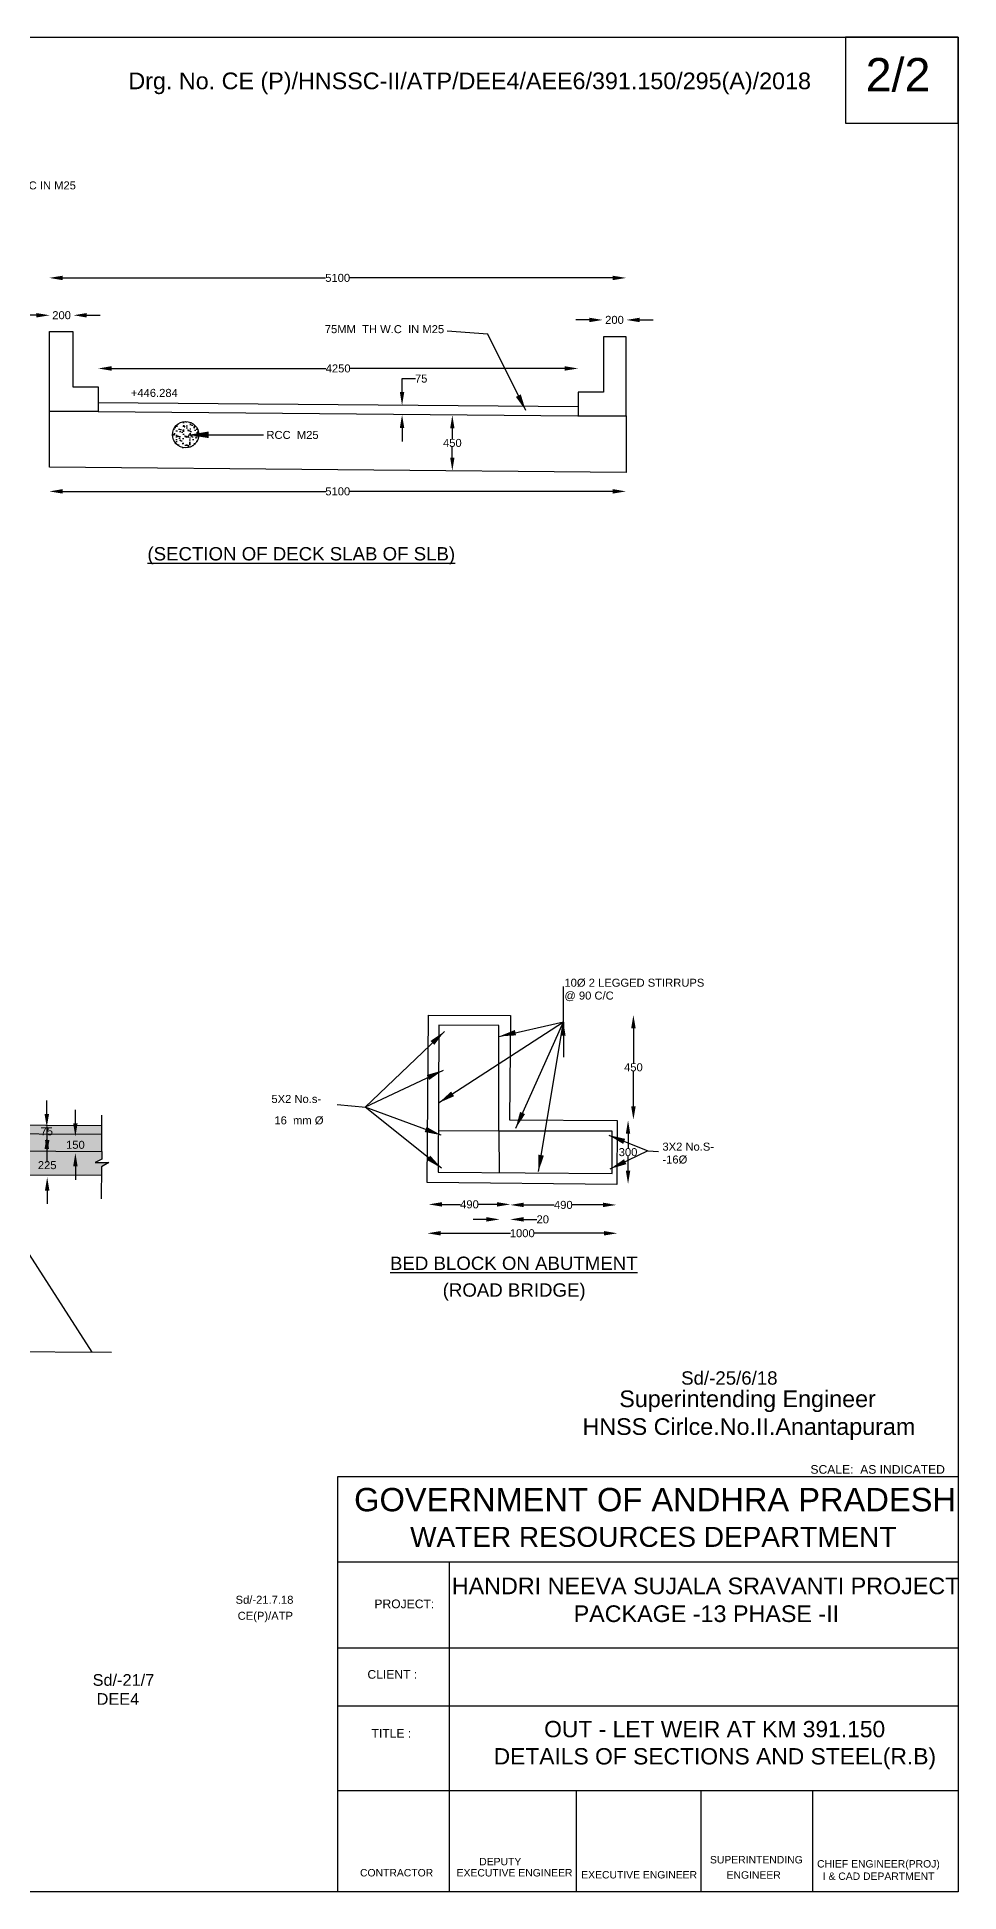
# Model space of a CAD drawing. Header units: inches. Extents: x 159 to 4207, y 11 to 2793.
# Drawn here: x 2825 to 4207, y 11 to 2793 of the extents above; entities that cross this region are included whole.
import ezdxf

# ---------------------------------------------------------------- set-up
doc = ezdxf.new("R2010")
doc.units = ezdxf.units.IN
doc.header["$MEASUREMENT"] = 0
for name, color, linetype in [('DIMENSION', 7, 'Continuous'), ('DRAWING', 2, 'Continuous'), ('TEXT', 7, 'Continuous')]:
    doc.layers.add(name, color=color, linetype=linetype)
doc.styles.get("Standard").update_dxf_attribs({"font": 'arial.ttf', "height": 12})
doc.dimstyles.get("Standard").update_dxf_attribs({"dimtxt": 12, "dimasz": 20, "dimexe": 0.18, "dimexo": 0.0625, "dimgap": 0.09, "dimtad": 0, "dimtih": 1, "dimtoh": 1, "dimdec": 4, "dimzin": 0, "dimdsep": 46, "dimtxsty": 'Standard', "dimcen": 0.09, "dimse1": 1, "dimse2": 1, "dimadec": 0, "dimazin": 0, "dimtfac": 1, "dimtdec": 4, "dimtofl": 0, "dimtmove": 0, "dimatfit": 3, "dimfxl": 1, "dimtolj": 1, "dimtzin": 0, "dimarcsym": 0})

# ---------------------------------------------------------------- blocks, each defined once
blk = doc.blocks.new('*D18')
at = {"layer": 'Defpoints', "color": 0, "lineweight": -2}
for p, q in [((2824.2, 2375.5), (2804.2, 2375.5)), ((2899.8, 2375.5), (2919.8, 2375.5))]:
    blk.add_line(p, q, dxfattribs=at)
at = {"layer": 'Defpoints', "color": 0}
for p in [(2879.8, 2375.5), (2844.2, 2350.2), (2879.8, 2349.5)]:
    blk.add_point(p, dxfattribs=at)
for points in [[(2824.2, 2378.8), (2824.2, 2372.1), (2844.2, 2375.5)], [(2899.8, 2378.8), (2899.8, 2372.1), (2879.8, 2375.5)]]:
    blk.add_solid(points, dxfattribs=at)
at = {"layer": 'Defpoints', "color": 0, "insert": (2862, 2375.5), "char_height": 12, "attachment_point": 5}
blk.add_mtext('\\A1;200', dxfattribs=at)
blk = doc.blocks.new('*D19')
at = {"layer": 'Defpoints', "color": 0, "lineweight": -2}
for p, q in [((2863.6, 2431.5), (3257.7, 2431.5)), ((3687.8, 2431.5), (3293.7, 2431.5))]:
    blk.add_line(p, q, dxfattribs=at)
at = {"layer": 'Defpoints', "color": 0}
for p in [(3707.8, 2431.5), (2843.6, 2350.8), (3707.8, 2342.5)]:
    blk.add_point(p, dxfattribs=at)
for points in [[(2863.6, 2434.8), (2863.6, 2428.1), (2843.6, 2431.5)], [(3687.8, 2434.8), (3687.8, 2428.1), (3707.8, 2431.5)]]:
    blk.add_solid(points, dxfattribs=at)
at = {"layer": 'Defpoints', "color": 0, "insert": (3275.7, 2431.5), "char_height": 12, "attachment_point": 5}
blk.add_mtext('\\A1;5100', dxfattribs=at)
blk = doc.blocks.new('*D20')
at = {"layer": 'Defpoints', "color": 0, "lineweight": -2}
for p, q in [((2936.8, 2295.7), (3258.1, 2295.7)), ((3615.9, 2295.7), (3294.6, 2295.7))]:
    blk.add_line(p, q, dxfattribs=at)
at = {"layer": 'Defpoints', "color": 0}
for p in [(3635.9, 2295.7), (2916.8, 2268.1), (3635.9, 2259.9)]:
    blk.add_point(p, dxfattribs=at)
for points in [[(2936.8, 2299.1), (2936.8, 2292.4), (2916.8, 2295.7)], [(3615.9, 2299.1), (3615.9, 2292.4), (3635.9, 2295.7)]]:
    blk.add_solid(points, dxfattribs=at)
at = {"layer": 'Defpoints', "color": 0, "insert": (3276.4, 2295.7), "char_height": 12, "attachment_point": 5}
blk.add_mtext('\\A1;4250', dxfattribs=at)
blk = doc.blocks.new('*D21')
at = {"layer": 'Defpoints', "color": 0, "lineweight": -2}
for p, q in [((3372.2, 2260.5), (3372.2, 2280.5)), ((3372.2, 2280.5), (3392.2, 2280.5)), ((3372.2, 2206.3), (3372.2, 2186.3))]:
    blk.add_line(p, q, dxfattribs=at)
at = {"layer": 'Defpoints', "color": 0}
for p in [(3372.2, 2226.3), (3398, 2240.5), (3398, 2226.3)]:
    blk.add_point(p, dxfattribs=at)
for points in [[(3368.8, 2260.5), (3375.5, 2260.5), (3372.2, 2240.5)], [(3368.8, 2206.3), (3375.5, 2206.3), (3372.2, 2226.3)]]:
    blk.add_solid(points, dxfattribs=at)
at = {"layer": 'Defpoints', "color": 0, "insert": (3400.8, 2280.5), "char_height": 12, "attachment_point": 5}
blk.add_mtext('\\A1;75', dxfattribs=at)
blk = doc.blocks.new('*D22')
at = {"layer": 'Defpoints', "color": 0, "lineweight": -2}
for p, q in [((3447.5, 2205.7), (3447.5, 2190.2)), ((3447.5, 2162.2), (3447.5, 2177.8))]:
    blk.add_line(p, q, dxfattribs=at)
at = {"layer": 'Defpoints', "color": 0}
for p in [(3447.5, 2225.7), (3447.5, 2142.2), (3447.5, 2142.2)]:
    blk.add_point(p, dxfattribs=at)
for points in [[(3444.2, 2205.7), (3450.8, 2205.7), (3447.5, 2225.7)], [(3444.2, 2162.2), (3450.8, 2162.2), (3447.5, 2142.2)]]:
    blk.add_solid(points, dxfattribs=at)
at = {"layer": 'Defpoints', "color": 0, "insert": (3447.5, 2184), "char_height": 12, "attachment_point": 5}
blk.add_mtext('\\A1;450', dxfattribs=at)
blk = doc.blocks.new('*D23')
at = {"layer": 'Defpoints', "color": 0, "lineweight": -2}
for p, q in [((3652.7, 2368.5), (3632.7, 2368.5)), ((3728.3, 2368.5), (3748.3, 2368.5))]:
    blk.add_line(p, q, dxfattribs=at)
at = {"layer": 'Defpoints', "color": 0}
for p in [(3708.3, 2368.5), (3672.7, 2343.1), (3708.3, 2342.5)]:
    blk.add_point(p, dxfattribs=at)
for points in [[(3652.7, 2371.8), (3652.7, 2365.1), (3672.7, 2368.5)], [(3728.3, 2371.8), (3728.3, 2365.1), (3708.3, 2368.5)]]:
    blk.add_solid(points, dxfattribs=at)
at = {"layer": 'Defpoints', "color": 0, "insert": (3690.5, 2368.5), "char_height": 12, "attachment_point": 5}
blk.add_mtext('\\A1;200', dxfattribs=at)
blk = doc.blocks.new('*D24')
at = {"layer": 'Defpoints', "color": 0, "lineweight": -2}
for p, q in [((2863.7, 2111.4), (3257.8, 2111.4)), ((3687.8, 2111.4), (3293.8, 2111.4))]:
    blk.add_line(p, q, dxfattribs=at)
at = {"layer": 'Defpoints', "color": 0}
for p in [(2843.7, 2147.6), (3707.8, 2139.7), (3707.8, 2111.4)]:
    blk.add_point(p, dxfattribs=at)
for points in [[(2863.7, 2114.8), (2863.7, 2108.1), (2843.7, 2111.4)], [(3687.8, 2114.8), (3687.8, 2108.1), (3707.8, 2111.4)]]:
    blk.add_solid(points, dxfattribs=at)
at = {"layer": 'Defpoints', "color": 0, "insert": (3275.8, 2111.4), "char_height": 12, "attachment_point": 5}
blk.add_mtext('\\A1;5100', dxfattribs=at)
blk = doc.blocks.new('*D34')
at = {"layer": 'Defpoints', "color": 0, "lineweight": -2}
for p, q in [((2839.8, 1177.9), (2839.8, 1197.9)), ((2839.8, 1125.4), (2839.8, 1105.4))]:
    blk.add_line(p, q, dxfattribs=at)
at = {"layer": 'Defpoints', "color": 0}
for p in [(2839.8, 1145.4), (2840.3, 1157.9), (2840.3, 1145.4)]:
    blk.add_point(p, dxfattribs=at)
for points in [[(2836.5, 1177.9), (2843.2, 1177.9), (2839.8, 1157.9)], [(2836.5, 1125.4), (2843.2, 1125.4), (2839.8, 1145.4)]]:
    blk.add_solid(points, dxfattribs=at)
at = {"layer": 'Defpoints', "color": 0, "insert": (2839.8, 1151.7), "char_height": 12, "attachment_point": 5}
blk.add_mtext('\\A1;75', dxfattribs=at)
blk = doc.blocks.new('*D35')
at = {"layer": 'Defpoints', "color": 0, "lineweight": -2}
for p, q in [((2882.7, 1164), (2882.7, 1184)), ((2882.7, 1099.3), (2882.7, 1079.3))]:
    blk.add_line(p, q, dxfattribs=at)
at = {"layer": 'Defpoints', "color": 0}
for p in [(2881.2, 1144), (2881.2, 1119.3), (2882.7, 1119.3)]:
    blk.add_point(p, dxfattribs=at)
for points in [[(2879.3, 1164), (2886, 1164), (2882.7, 1144)], [(2879.3, 1099.3), (2886, 1099.3), (2882.7, 1119.3)]]:
    blk.add_solid(points, dxfattribs=at)
at = {"layer": 'Defpoints', "color": 0, "insert": (2882.7, 1131.6), "char_height": 12, "attachment_point": 5}
blk.add_mtext('\\A1;150', dxfattribs=at)
blk = doc.blocks.new('*D36')
at = {"layer": 'Defpoints', "color": 0, "lineweight": -2}
for p, q in [((2840.4, 1139), (2840.4, 1159)), ((2840.4, 1063.1), (2840.4, 1043.1))]:
    blk.add_line(p, q, dxfattribs=at)
at = {"layer": 'Defpoints', "color": 0}
for p in [(2841.7, 1119), (2840.4, 1083.1), (2841.7, 1083.1)]:
    blk.add_point(p, dxfattribs=at)
for points in [[(2837.1, 1139), (2843.8, 1139), (2840.4, 1119)], [(2837.1, 1063.1), (2843.8, 1063.1), (2840.4, 1083.1)]]:
    blk.add_solid(points, dxfattribs=at)
at = {"layer": 'Defpoints', "color": 0, "insert": (2840.4, 1101.1), "char_height": 12, "attachment_point": 5}
blk.add_mtext('\\A1;225', dxfattribs=at)
blk = doc.blocks.new('*D37')
at = {"layer": 'Defpoints', "color": 0, "lineweight": -2}
for p, q in [((3718.8, 1306.4), (3718.8, 1254)), ((3718.8, 1189.2), (3718.8, 1241.6))]:
    blk.add_line(p, q, dxfattribs=at)
at = {"layer": 'Defpoints', "color": 0}
for p in [(3534.2, 1326.4), (3533.3, 1169.2), (3718.8, 1169.2)]:
    blk.add_point(p, dxfattribs=at)
for points in [[(3715.5, 1306.4), (3722.2, 1306.4), (3718.8, 1326.4)], [(3715.5, 1189.2), (3722.2, 1189.2), (3718.8, 1169.2)]]:
    blk.add_solid(points, dxfattribs=at)
at = {"layer": 'Defpoints', "color": 0, "insert": (3718.8, 1247.8), "char_height": 12, "attachment_point": 5}
blk.add_mtext('\\A1;450', dxfattribs=at)
blk = doc.blocks.new('*D38')
at = {"layer": 'Defpoints', "color": 0, "lineweight": -2}
for p, q in [((3710.8, 1148.3), (3710.8, 1126.8)), ((3710.8, 1092.8), (3710.8, 1114.4))]:
    blk.add_line(p, q, dxfattribs=at)
at = {"layer": 'Defpoints', "color": 0}
for p in [(3694.3, 1168.3), (3693.9, 1072.8), (3710.8, 1072.8)]:
    blk.add_point(p, dxfattribs=at)
for points in [[(3707.5, 1148.3), (3714.1, 1148.3), (3710.8, 1168.3)], [(3707.5, 1092.8), (3714.1, 1092.8), (3710.8, 1072.8)]]:
    blk.add_solid(points, dxfattribs=at)
at = {"layer": 'Defpoints', "color": 0, "insert": (3710.8, 1120.6), "char_height": 12, "attachment_point": 5}
blk.add_mtext('\\A1;300', dxfattribs=at)
blk = doc.blocks.new('*D39')
at = {"layer": 'Defpoints', "color": 0, "lineweight": -2}
for p, q in [((3432, 1042.3), (3459.7, 1042.3)), ((3514.5, 1042.3), (3486.8, 1042.3))]:
    blk.add_line(p, q, dxfattribs=at)
at = {"layer": 'Defpoints', "color": 0}
for p in [(3412, 1326.1), (3534.5, 1324.9), (3534.5, 1042.3)]:
    blk.add_point(p, dxfattribs=at)
for points in [[(3432, 1045.6), (3432, 1039), (3412, 1042.3)], [(3514.5, 1045.6), (3514.5, 1039), (3534.5, 1042.3)]]:
    blk.add_solid(points, dxfattribs=at)
at = {"layer": 'Defpoints', "color": 0, "insert": (3473.2, 1042.3), "char_height": 12, "attachment_point": 5}
blk.add_mtext('\\A1;490', dxfattribs=at)
blk = doc.blocks.new('*D40')
at = {"layer": 'Defpoints', "color": 0, "lineweight": -2}
for p, q in [((3554.4, 1041.5), (3600.2, 1041.5)), ((3673.2, 1041.5), (3627.4, 1041.5))]:
    blk.add_line(p, q, dxfattribs=at)
at = {"layer": 'Defpoints', "color": 0}
for p in [(3534.4, 1169.1), (3693.2, 1167.5), (3693.2, 1041.5)]:
    blk.add_point(p, dxfattribs=at)
for points in [[(3554.4, 1044.9), (3554.4, 1038.2), (3534.4, 1041.5)], [(3673.2, 1044.9), (3673.2, 1038.2), (3693.2, 1041.5)]]:
    blk.add_solid(points, dxfattribs=at)
at = {"layer": 'Defpoints', "color": 0, "insert": (3613.8, 1041.5), "char_height": 12, "attachment_point": 5}
blk.add_mtext('\\A1;490', dxfattribs=at)
blk = doc.blocks.new('*D41')
at = {"layer": 'Defpoints', "color": 0, "lineweight": -2}
for p, q in [((3498.5, 1019.8), (3478.5, 1019.8)), ((3554.2, 1019.8), (3574.2, 1019.8))]:
    blk.add_line(p, q, dxfattribs=at)
at = {"layer": 'Defpoints', "color": 0}
for p in [(3518.5, 1200.1), (3534.2, 1032.6), (3534.2, 1019.8)]:
    blk.add_point(p, dxfattribs=at)
for points in [[(3498.5, 1023.2), (3498.5, 1016.5), (3518.5, 1019.8)], [(3554.2, 1023.2), (3554.2, 1016.5), (3534.2, 1019.8)]]:
    blk.add_solid(points, dxfattribs=at)
at = {"layer": 'Defpoints', "color": 0, "insert": (3583, 1019.8), "char_height": 12, "attachment_point": 5}
blk.add_mtext('\\A1;20', dxfattribs=at)
blk = doc.blocks.new('*D42')
at = {"layer": 'Defpoints', "color": 0, "lineweight": -2}
for p, q in [((3429.9, 999), (3534.9, 999)), ((3674.8, 999), (3569.8, 999))]:
    blk.add_line(p, q, dxfattribs=at)
at = {"layer": 'Defpoints', "color": 0}
for p in [(3409.9, 1074.7), (3694.8, 1073.1), (3694.8, 999)]:
    blk.add_point(p, dxfattribs=at)
for points in [[(3429.9, 1002.3), (3429.9, 995.7), (3409.9, 999)], [(3674.8, 1002.3), (3674.8, 995.7), (3694.8, 999)]]:
    blk.add_solid(points, dxfattribs=at)
at = {"layer": 'Defpoints', "color": 0, "insert": (3552.3, 999), "char_height": 12, "attachment_point": 5}
blk.add_mtext('\\A1;1000', dxfattribs=at)

msp = doc.modelspace()

# ---------------------------------------------------------------- hatches: boundary and pattern name
at = {"layer": 'Defpoints'}
h = msp.add_hatch(dxfattribs=at)
h.set_pattern_fill('AR-CONC', color=0, scale=2, style=0)
h.set_pattern_definition([(50, (2343.067, 1425.868), (14.3452, -1.25504), [1.5, -16.5]), (355, (2343.067, 1425.868), (-2.77503, 15.04384), [1.2, -13.2]), (100.4514, (2344.262, 1425.764), (11.57019, 13.78879), [1.2748, -14.02284]), (46.1842, (2343.067, 1429.868), (21.34482, -3.31038), [2.25, -24.75]), (96.6356, (2344.846, 1429.592), (18.69325, 19.48236), [1.9122, -21.03426]), (351.1842, (2343.067, 1429.868), (18.69324, 19.48237), [1.8, -19.8]), (21, (2345.067, 1428.868), (11.93814, -8.05238), [1.5, -16.5]), (326, (2345.067, 1428.868), (4.8663, 14.503), [1.2, -13.2]), (71.4514, (2346.062, 1428.197), (16.80445, 6.45061), [1.2748, -14.02284]), (37.5, (2343.067, 1425.868), (0.243197, 6.657877), [0, -13.04, 0, -13.4, 0, -13.25]), (7.5, (2343.067, 1425.868), (5.26139, 7.888234), [0, -7.64, 0, -12.74, 0, -5.05]), (327.5, (2338.607, 1425.868), (10.67645, -0.451097), [0, -5, 0, -15.6, 0, -20.7]), (317.5, (2336.607, 1425.868), (11.66372, 2.0021), [0, -6.5, 0, -10.36, 0, -14.7])])
h.paths.add_polyline_path([(3067.64451, 2196.43444, 1), (3028.14979, 2196.43444, 1)])
h = msp.add_hatch(dxfattribs=at)
h.set_pattern_fill('AR-CONC', color=0, scale=5, style=0)
h.set_pattern_definition([(50, (0, 0), (35.863, -3.1376), [3.75, -41.25]), (355, (0, 0), (-6.93757, 37.6096), [3, -33]), (100.4514, (2.99, -0.26), (28.92547, 34.47198), [3.187, -35.0571]), (46.1842, (0, 10), (53.36205, -8.27595), [5.625, -61.875]), (96.6356, (4.447, 9.31), (46.7331, 48.7059), [4.7805, -52.58565]), (351.1842, (0, 10), (46.7331, 48.7059), [4.5, -49.5]), (21, (5, 7.5), (29.84535, -20.13094), [3.75, -41.25]), (326, (5, 7.5), (12.16577, 36.2575), [3, -33]), (71.4514, (7.487, 5.822), (42.01113, 16.12652), [3.187, -35.0571]), (37.5, (0, 0), (0.607993, 16.644693), [0, -32.6, 0, -33.5, 0, -33.125]), (7.5, (0, 0), (13.15348, 19.72059), [0, -19.1, 0, -31.85, 0, -12.625]), (327.5, (-11.15, 0), (26.69112, -1.127744), [0, -12.5, 0, -39, 0, -51.75]), (317.5, (-16.15, 0), (29.1593, 5.00525), [0, -16.25, 0, -25.9, 0, -36.75])])
h.paths.add_polyline_path([(1428.25328, 1156.42444), (1239.20518, 1157.62989), (1239.0443, 1132.39973), (1376.94842, 1131.5204), (1428.0924, 1131.19428)])
h.paths.add_polyline_path([(1376.94842, 1131.5204), (1239.0443, 1132.39973), (1238.97015, 1120.77073), (1248.54485, 1115.64129), (1228.31999, 1116.21718), (1239.31022, 1109.39361), (1239.22567, 1096.13438), (1376.7172, 1095.25767)])
h.paths.add_polyline_path([(2922.41521, 1159.94977), (2733.36711, 1161.15522), (2733.28389, 1148.10301), (2922.33199, 1146.89756)])
h.paths.add_polyline_path([(2922.33199, 1146.89756), (2733.28389, 1148.10301), (2733.12301, 1122.87285), (2784.26699, 1122.54673), (2922.17111, 1121.6674)])
h.paths.add_polyline_path([(2922.09696, 1110.0384), (2922.17111, 1121.6674), (2784.26699, 1122.54673), (2784.03576, 1086.28401), (2921.52729, 1085.4073), (2921.61183, 1098.66654), (2932.68818, 1105.3494), (2912.45762, 1105.03147)])
h.paths.add_polyline_path([(2784.26699, 1122.54673), (2733.12301, 1122.87285), (2732.74987, 1064.35429), (2659.4468, 1064.82171), (2659.13312, 1015.62864), (2783.58017, 1014.83511)])
h.paths.add_polyline_path([(2828.22749, 1160.76801), (2851.40893, 1160.76801), (2851.40893, 1142.56337), (2828.22749, 1142.56337)], flags=9)
h.paths.add_polyline_path([(2866.99941, 1140.73572), (2898.34184, 1140.73572), (2898.34184, 1122.48197), (2866.99941, 1122.48197)], flags=24)
h.paths.add_polyline_path([(2824.01543, 1110.1923), (2856.82307, 1110.1923), (2856.82307, 1091.93854), (2824.01543, 1091.93854)], flags=24)

# ---------------------------------------------------------------- linework, layer by layer
at = {"layer": 'Defpoints', "color": 0}
for points in [[(4205.48539, 11.44009), (159.28504, 11.44009), (159.28504, 2792.57512), (4205.48539, 2792.57512)], [(4205.48539, 2792.57512), (4036.79872, 2792.57512), (4036.79872, 2663.70319), (4205.48539, 2663.70319)]]:
    msp.add_lwpolyline(points, close=True, dxfattribs=at)
msp.add_circle((3047.89715, 2196.43444), 19.74736, dxfattribs=at)
at = {"layer": 'DIMENSION', "color": 0}
msp.add_lwpolyline([(3276.11546, 634.08067), (4205.48539, 634.08067), (4205.48539, 11.44009), (3276.11546, 11.44009)], close=True, dxfattribs=at)
for points in [[(4205.48539, 505.90829), (3276.11546, 505.90829)], [(3442.98549, 505.90829), (3442.98549, 11.44009)], [(3276.11546, 377.27519), (4205.48539, 377.27519)], [(4205.48539, 290.13664), (3276.11546, 290.13664)], [(3276.11546, 163.59039), (4205.48539, 163.59039)], [(3633.19759, 163.59039), (3633.19759, 11.44009)], [(3820.08669, 163.59039), (3820.08669, 11.44009)], [(3987.04093, 163.59039), (3987.04093, 11.44009)]]:
    msp.add_lwpolyline(points, dxfattribs=at)
at = {"layer": 'DRAWING', "color": 0}
for points in [[(2843.67655, 2147.64803), (2843.67655, 2351.21353), (2878.87071, 2351.21353), (2878.87071, 2267.96272), (2916.78109, 2267.96272), (2916.78109, 2231.11987), (2843.67655, 2231.11987)], [(2916.78109, 2231.11987), (3635.78971, 2224.5954), (3707.78368, 2224.5954), (3707.78368, 2343.36457), (3674.02365, 2343.36457), (3674.02365, 2260.33735), (3635.97884, 2260.33735), (3635.97884, 2224.5954)], [(3635.97884, 2238.38679), (2916.78109, 2244.40548)], [(3707.78368, 2224.5954), (3707.78368, 2139.81475), (2843.67655, 2147.64803)], [(3410.04268, 1074.95038), (3411.78857, 1326.10703), (3534.61635, 1325.28787), (3533.41242, 1169.16245), (3694.52315, 1168.20847), (3694.08427, 1072.33483), (3410.04268, 1074.95038)], [(3427.18348, 1310.85956), (3426.09558, 1090.49496), (3687.2076, 1088.49773), (3687.2076, 1152.28189), (3517.36768, 1152.28189), (3517.36768, 1310.78485), (3427.18348, 1310.85956)], [(2907.83655, 820.57022), (2783.58017, 1014.83511), (2784.26699, 1122.54673), (2922.17111, 1121.6674), (2922.51864, 1176.17004)], [(3317.70783, 1187.81597), (3275.01129, 1191.54772)], [(2922.41521, 1159.94977), (2080.85181, 1165.31593)], [(2922.33199, 1146.89756), (2733.28389, 1148.10301), (2733.36711, 1161.15522)], [(3517.36768, 1152.28189), (3426.40283, 1152.73096)], [(3517.36768, 1152.28189), (3517.54755, 1089.79545)], [(2922.17111, 1121.6674), (2922.09696, 1110.0384), (2912.45762, 1105.03147), (2932.68818, 1105.3494), (2921.61183, 1098.66654), (2921.30557, 1050.63605)], [(2921.52729, 1085.4073), (2784.03576, 1086.28401)], [(2936.82934, 820.38535), (2766.78154, 821.46965), (2755.89211, 842.88727), (2755.6126, 799.05317), (2744.58682, 820.21573), (2604.8467, 821.10677)]]:
    msp.add_lwpolyline(points, dxfattribs=at)

# ---------------------------------------------------------------- texts
at = {"color": 0}
for s, height, p in [('75MM  TH  W.C IN M25', 12, (2704.6437, 2564.19677)), ('75MM  TH W.C  IN M25', 12, (3256.43443, 2348.65284)), ('+446.284', 12, (2965.78527, 2253.07619)), ('RCC  M25', 12, (3168.91668, 2190.04823)), ('%%U(SECTION OF DECK SLAB OF SLB)', 20, (2990.63952, 2007.85665)), ('10Ø 2 LEGGED STIRRUPS', 12, (3615.50562, 1368.67984)), ('@ 90 C/C', 12, (3615.50562, 1349.4029)), ('5X2 No.s-', 12, (3176.42377, 1194.40799)), ('16  mm Ø ', 12, (3180.88645, 1162.31277)), ('3X2 No.S-', 12, (3762.32419, 1122.89444)), ('-16Ø', 12, (3762.32419, 1103.61749)), ('%%UBED BLOCK ON ABUTMENT', 20, (3354.12062, 943.97398)), ('(ROAD BRIDGE)', 20, (3433.03802, 903.93401))]:
    msp.add_text(s, height=height, dxfattribs=at).set_placement(p)
at = {"layer": 'Defpoints', "color": 0}
for s, height, p in [('2/2', 50, (4066.79649, 2711.20991)), ('Sd/-21.7.18', 12, (3122.70843, 443.48181)), ('CE(P)/ATP', 12, (3125.85101, 419.4258))]:
    msp.add_text(s, height=height, dxfattribs=at).set_placement(p)
at = {"layer": 'DIMENSION', "color": 0}
for s, height, p in [('Sd/-25/6/18', 20, (3790.39102, 772.00843)), ('PROJECT:', 12.978281, (3330.78518, 436.81941)), ('Sd/-21/7', 17.5, (2908.50091, 320.45235)), ('CLIENT :', 12.978281, (3320.3081, 331.09355)), ('DEE4 ', 17.5, (2914.46836, 291.96354)), ('TITLE :', 12.978281, (3326.46167, 242.70897)), ('DEPUTY', 11.124241, (3487.7967, 51.36693)), ('SUPERINTENDING', 11.1242407, (3833.54733, 54.13799)), ('CONTRACTOR', 11.124241, (3309.19127, 34.64222)), ('EXECUTIVE ENGINEER', 11.1242407, (3453.97261, 34.60345)), ('EXECUTIVE ENGINEER', 11.1242407, (3640.63929, 31.60636)), ('ENGINEER', 11.124241, (3858.43017, 31.28564))]:
    msp.add_text(s, height=height, dxfattribs=at).set_placement(p)
at = {"layer": 'DIMENSION', "color": 0, "attachment_point": 1}
for s, insert, char_height, width in [('\\pi69.343;Superintending Engineer  \\P\\pi14.133;HNSS Cirlce.No.II.Anantapuram', (3628.34438, 763.32798), 25, 522.058964), ('\\pi25.125;{\\H1.1799x;GOVERNMENT OF ANDHRA PRADESH } \\P\\pi109.1;{\\H1.0113x;WATER RESOURCES DEPARTMENT}', (3275.19385, 617.13505), 29.6646419, 945.6723751), ('\\pi46.788;HANDRI NEEVA SUJALA SRAVANTI PROJECT  \\P\\pi229.38;PACKAGE -13 PHASE -II', (3399.8899, 482.7595), 25, 850.8231634), ('\\pi77.61;OUT - LET WEIR AT KM 391.150 \\P\\pi1.9365;DETAILS OF SECTIONS AND STEEL(R.B)', (3507.48039, 267.8135), 24.4733296, 663.0001934), ('\\pi0.66776;CHIEF ENGINEER(PROJ) \\P\\pi9.0792;I & CAD DEPARTMENT', (3993.4035, 59.09989), 11.1242407, 183.9066152)]:
    msp.add_mtext(s, dxfattribs=dict(at, insert=insert, char_height=char_height, width=width))
at = {"layer": 'TEXT', "color": 0}
for s, height, p in [('Drg. No. CE (P)/HNSSC-II/ATP/DEE4/AEE6/391.150/295(A)/2018', 25, (2962.08452, 2714.4293)), ('SCALE:  AS INDICATED', 12.9782808, (3984.10432, 638.44147))]:
    msp.add_text(s, height=height, dxfattribs=at).set_placement(p)

# ---------------------------------------------------------------- dimensions: what is measured, and where the dimension line sits
at = {"layer": 'Defpoints', "color": 0}
for base, p1, p2, text, picture, middle in [((3707.76113, 2431.4633), (2843.63341, 2350.75428), (3707.76113, 2342.51536), '5100', '*D19', (3275.69727, 2431.4633)), ((2879.83098, 2375.47306), (2844.21036, 2350.1561), (2879.83098, 2349.47186), '200', '*D18', (2862.02067, 2375.47306)), ((3708.34457, 2368.46411), (3672.72394, 2343.14715), (3708.34457, 2342.46291), '200', '*D23', (3690.53425, 2368.46411)), ((3635.90724, 2295.73473), (2916.82333, 2268.13615), (3635.90724, 2259.91501), '4250', '*D20', (3276.36528, 2295.73473)), ((3707.83377, 2111.44647), (2843.71243, 2147.62447), (3707.83377, 2139.74814), '5100', '*D24', (3275.7731, 2111.44647)), ((3534.45803, 1042.31193), (3412.00553, 1326.06379), (3534.45803, 1324.85673), '490', '*D39', (3473.23178, 1042.31193)), ((3534.18676, 1019.83456), (3518.46017, 1200.12885), (3534.18676, 1032.58474), '20', '*D41', (3582.95343, 1019.83456)), ((3693.17464, 1041.54849), (3534.41582, 1169.05029), (3693.17464, 1167.45651), '490', '*D40', (3613.79523, 1041.54849)), ((3694.75242, 999.00549), (3409.94387, 1074.70968), (3694.75242, 1073.11591), '1000', '*D42', (3552.34814, 999.00549))]:
    dim = msp.add_linear_dim(base=base, p1=p1, p2=p2, text=text, dimstyle='Standard', dxfattribs=at)
    dim.commit()
    dim.dimension.update_dxf_attribs({"geometry": picture, "text_midpoint": middle})
dim = msp.add_linear_dim(base=(3372.16385, 2226.29585), p1=(3398.00072, 2240.49909), p2=(3398.00072, 2226.29585), angle=90, text='75', dimstyle='Standard', dxfattribs=at)
dim.commit()
dim.dimension.update_dxf_attribs({"geometry": '*D21', "text_midpoint": (3400.84457, 2280.49909), "dimtype": 160})
for base, p1, p2, text, picture, middle in [((3447.48361, 2142.21269), (3447.48361, 2225.72772), (3447.48361, 2142.21269), '450', '*D22', (3447.48361, 2183.9702)), ((3718.84277, 1169.23625), (3534.19931, 1326.39983), (3533.31481, 1169.23625), '450', '*D37', (3718.84277, 1247.81804)), ((2839.81821, 1145.4285), (2840.30796, 1157.90288), (2840.30796, 1145.4285), '75', '*D34', (2839.81821, 1151.66569)), ((2882.67062, 1119.25676), (2881.20141, 1143.96093), (2881.20141, 1119.25676), '150', '*D35', (2882.67062, 1131.60884)), ((3710.8102, 1072.81255), (3694.34383, 1168.32959), (3693.93518, 1072.81255), '300', '*D38', (3710.8102, 1120.57107)), ((2840.41925, 1083.08285), (2841.74577, 1119.04799), (2841.74577, 1083.08285), '225', '*D36', (2840.41925, 1101.06542))]:
    dim = msp.add_linear_dim(base=base, p1=p1, p2=p2, angle=90, text=text, dimstyle='Standard', dxfattribs=at)
    dim.commit()
    dim.dimension.update_dxf_attribs({"geometry": picture, "text_midpoint": middle})

# ---------------------------------------------------------------- leaders
msp.add_leader([(3052.16742, 2196.23154), (3164.34104, 2196.23154)], dimstyle='Standard', override={"dimasz": 30, "dimgap": 0.09, "dimtad": 0}, dxfattribs=at)
at = {"layer": 'DRAWING', "color": 0}
for points, override in [([(3557.56848, 2232.50734), (3500.71032, 2347.05845), (3439.99736, 2351.87152)], {"dimasz": 25, "dimgap": 0.09, "dimtad": 0}), ([(3576.4879, 1091.47686), (3613.97819, 1316.09214), (3613.97819, 1368.97562)], {"dimasz": 25, "dimgap": 0.09, "dimtad": 0}), ([(3426.98572, 1194.39085), (3614.05014, 1316.01043)], {"dimasz": 25, "dimgap": 0.09, "dimtad": 0}), ([(3517.70938, 1294.26875), (3614.1826, 1316.04074)], {"dimasz": 25, "dimgap": 0.09, "dimtad": 0}), ([(3542.46291, 1156.44706), (3613.97708, 1315.91067)], {"dimasz": 25, "dimgap": 0.09, "dimtad": 0}), ([(3613.91309, 1315.54218), (3613.91309, 1263.24856)], {"dimgap": 0.09, "dimtad": 0}), ([(3435.79669, 1301.73283), (3317.13277, 1188.30649)], {"dimasz": 25, "dimgap": 0.09, "dimtad": 0}), ([(3433.52561, 1243.31826), (3316.96355, 1188.23977)], {"dimasz": 25, "dimgap": 0.09, "dimtad": 0}), ([(3431.32114, 1096.60128), (3316.81206, 1188.23064)], {"dimasz": 25, "dimgap": 0.09, "dimtad": 0}), ([(3430.96185, 1146.05429), (3316.85677, 1188.04574)], {"dimasz": 25, "dimgap": 0.09, "dimtad": 0}), ([(3681.81305, 1146.1371), (3740.40999, 1122.47559), (3756.61766, 1121.54159)], {"dimasz": 25, "dimgap": 0.09, "dimtad": 0}), ([(3683.97399, 1095.62171), (3740.07745, 1122.39657)], {"dimasz": 25, "dimgap": 0.09, "dimtad": 0})]:
    msp.add_leader(points, dimstyle='Standard', override=override, dxfattribs=at)

doc.saveas('drawing.dxf')
